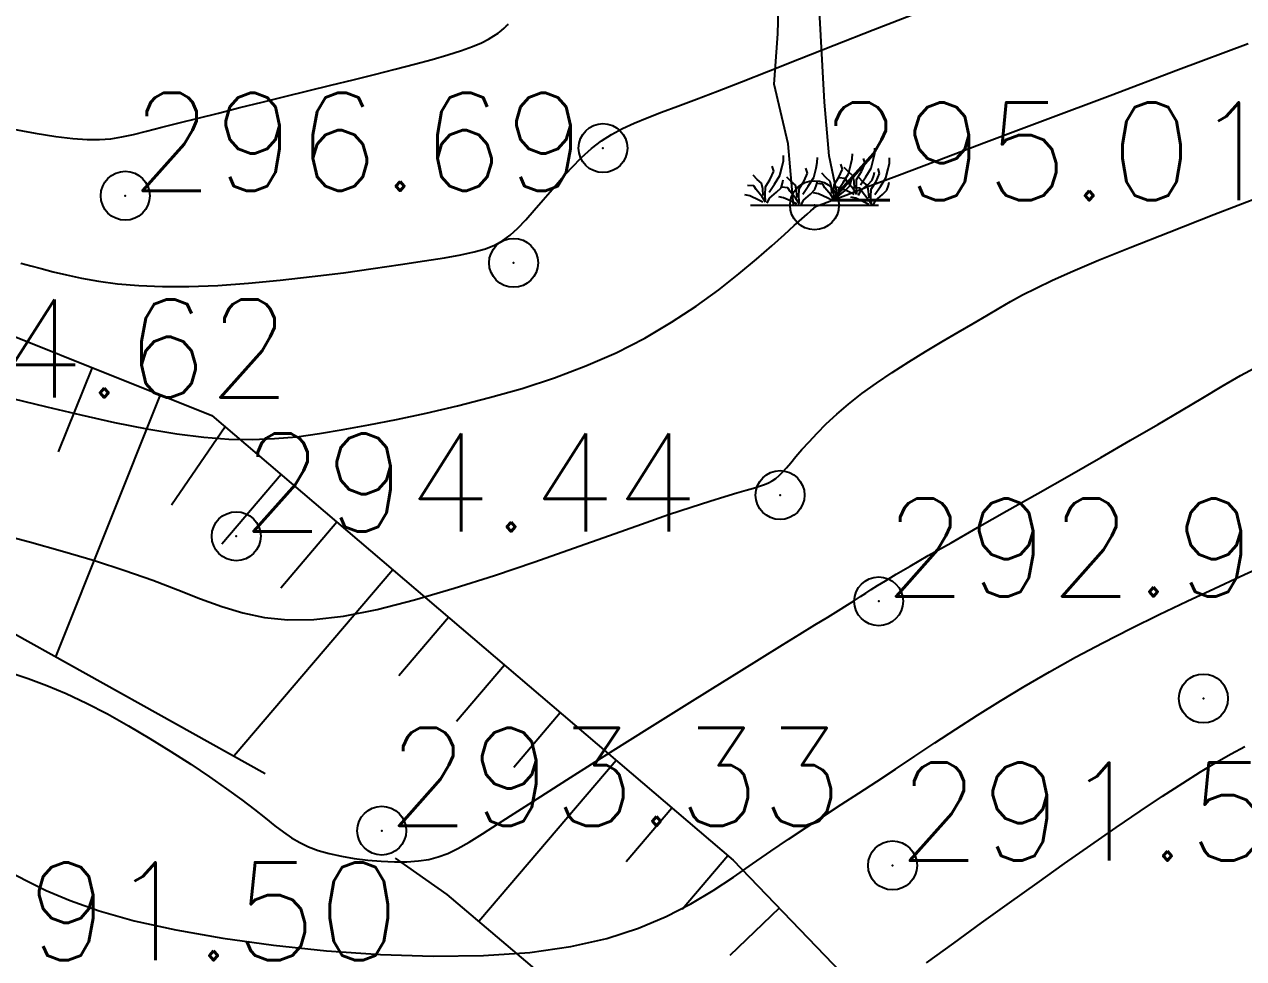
# Model space of a CAD drawing. Header units: millimetres. Extents: x 524954 to 526204, y 9523489 to 9524010.
# Drawn here: x 526040 to 526052.46, y 9523795.07 to 9523804.61 of the extents above; entities that cross this region are included whole.
import ezdxf

# ---------------------------------------------------------------- set-up
doc = ezdxf.new("R2010")
doc.units = ezdxf.units.MM
doc.header["$PDMODE"] = 32
doc.header["$PDSIZE"] = 0.5
doc.linetypes.add('ACAD_ISO12W100', pattern=[21, 12, -3, 0, -3, 0, -3])
doc.linetypes.add('CACHE2', pattern=[4.7625, 3.175, -1.5875])
for name, color, linetype in [('Arbre', 34, 'ACAD_ISO12W100'), ('Bas_Talus', 40, 'CACHE2'), ('CN_01_00', 3, 'Continuous'), ('CN_02_00', 4, 'Continuous'), ('CN_05_00', 6, 'Continuous'), ('Haut_Talus', 30, 'Continuous'), ('Talus', 2, 'Continuous'), ('TopoAlt', 3, 'Continuous'), ('TOPOJIS', 7, 'Continuous')]:
    doc.layers.add(name, color=color, linetype=linetype)
doc.styles.add('Simplex 1.0', font='Simplex.shx', dxfattribs={"width": 0.99, "height": 1})

# ---------------------------------------------------------------- blocks, each defined once
blk = doc.blocks.new('TCPOINT M')
at = {"color": 0}
blk.add_point((0, 0), dxfattribs=at)
at = {"layer": 'TopoAlt', "style": 'Simplex 1.0', "width": 0.99}
blk.add_attdef('ALT', (0.15, 0.15), '', height=1, dxfattribs=at)
blk = doc.blocks.new('v088')
at = {"linetype": 'Continuous'}
for p, q in [((-0.373, 1.752), (-0.352, 2.542)), ((0.102, 1.053), (0.043, 2.109)), ((-0.412, 1.235), (-0.373, 1.752)), ((-0.268, 0.628), (-0.412, 1.235)), ((0.151, 0.506), (0.102, 1.053)), ((-0.213, 0), (-0.268, 0.628)), ((0.256, 0), (0.151, 0.506)), ((-0.654, 0), (0.654, 0))]:
    blk.add_line(p, q, dxfattribs=at)
at = {"color": 3, "linetype": 'Continuous'}
for p, q in [((-0.317, 0.454), (-0.315, 0.507)), ((0.385, 0.474), (0.387, 0.526)), ((0.603, 0.474), (0.615, 0.531)), ((0.615, 0.531), (0.618, 0.584)), ((-0.416, 0.349), (-0.433, 0.399)), ((-0.353, 0.303), (-0.329, 0.397)), ((-0.329, 0.397), (-0.317, 0.454)), ((-0.07, 0.329), (-0.087, 0.38)), ((-0.007, 0.284), (0.017, 0.377)), ((0.017, 0.377), (0.029, 0.435)), ((0.029, 0.435), (0.031, 0.488)), ((0.286, 0.368), (0.269, 0.418)), ((0.346, 0.341), (0.305, 0.385)), ((0.349, 0.322), (0.373, 0.416)), ((0.373, 0.416), (0.385, 0.474)), ((0.481, 0.344), (0.517, 0.426)), ((0.517, 0.426), (0.5, 0.476)), ((0.524, 0.291), (0.579, 0.38)), ((0.579, 0.38), (0.603, 0.474)), ((0.666, 0.325), (0.649, 0.375)), ((0.752, 0.373), (0.765, 0.43)), ((0.765, 0.43), (0.767, 0.483)), ((-0.587, 0.264), (-0.627, 0.308)), ((-0.541, 0.224), (-0.587, 0.264)), ((-0.502, 0.188), (-0.452, 0.267)), ((-0.452, 0.267), (-0.416, 0.349)), ((-0.409, 0.214), (-0.353, 0.303)), ((-0.327, 0.226), (-0.32, 0.26)), ((-0.24, 0.245), (-0.281, 0.288)), ((-0.106, 0.248), (-0.07, 0.329)), ((-0.063, 0.195), (-0.007, 0.284)), ((0.115, 0.284), (0.075, 0.327)), ((0.161, 0.243), (0.115, 0.284)), ((0.2, 0.207), (0.25, 0.286)), ((0.25, 0.286), (0.286, 0.368)), ((0.315, 0.274), (0.25, 0.279)), ((0.293, 0.233), (0.349, 0.322)), ((0.337, 0.236), (0.315, 0.274)), ((0.392, 0.301), (0.346, 0.341)), ((0.375, 0.245), (0.382, 0.279)), ((0.404, 0.243), (0.392, 0.301)), ((0.428, 0.183), (0.43, 0.264)), ((0.43, 0.264), (0.481, 0.344)), ((0.495, 0.24), (0.454, 0.284)), ((0.469, 0.209), (0.524, 0.291)), ((0.546, 0.209), (0.591, 0.255)), ((0.591, 0.255), (0.606, 0.303)), ((0.606, 0.303), (0.613, 0.337)), ((0.63, 0.243), (0.666, 0.325)), ((0.673, 0.19), (0.728, 0.279)), ((0.728, 0.279), (0.752, 0.373)), ((-0.618, 0.197), (-0.683, 0.202)), ((-0.596, 0.159), (-0.618, 0.197)), ((-0.536, 0.087), (-0.596, 0.159)), ((-0.529, 0.166), (-0.541, 0.224)), ((-0.524, 0.099), (-0.529, 0.166)), ((-0.505, 0.106), (-0.502, 0.188)), ((-0.464, 0.132), (-0.409, 0.214)), ((-0.459, 0.072), (-0.387, 0.132)), ((-0.387, 0.132), (-0.341, 0.178)), ((-0.341, 0.178), (-0.327, 0.226)), ((-0.272, 0.178), (-0.337, 0.183)), ((-0.25, 0.139), (-0.272, 0.178)), ((-0.19, 0.067), (-0.25, 0.139)), ((-0.195, 0.204), (-0.24, 0.245)), ((-0.183, 0.147), (-0.195, 0.204)), ((-0.178, 0.079), (-0.183, 0.147)), ((-0.159, 0.087), (-0.156, 0.168)), ((-0.156, 0.168), (-0.106, 0.248)), ((-0.118, 0.113), (-0.063, 0.195)), ((-0.041, 0.113), (0.005, 0.159)), ((0.041, 0.115), (-0.01, 0.125)), ((0.005, 0.159), (0.019, 0.207)), ((0.019, 0.207), (0.026, 0.24)), ((0.084, 0.216), (0.019, 0.221)), ((0.106, 0.178), (0.084, 0.216)), ((0.166, 0.106), (0.106, 0.178)), ((0.173, 0.185), (0.161, 0.243)), ((0.178, 0.118), (0.173, 0.185)), ((0.197, 0.125), (0.2, 0.207)), ((0.202, 0.055), (0.197, 0.125)), ((0.272, 0.173), (0.221, 0.183)), ((0.238, 0.151), (0.293, 0.233)), ((0.243, 0.091), (0.315, 0.151)), ((0.365, 0.13), (0.272, 0.173)), ((0.315, 0.151), (0.361, 0.197)), ((0.397, 0.163), (0.337, 0.236)), ((0.361, 0.197), (0.375, 0.245)), ((0.406, 0.108), (0.365, 0.13)), ((0.433, 0.108), (0.397, 0.163)), ((0.464, 0.173), (0.399, 0.178)), ((0.409, 0.175), (0.404, 0.243)), ((0.433, 0.113), (0.428, 0.183)), ((0.45, 0.099), (0.474, 0.149)), ((0.486, 0.135), (0.464, 0.173)), ((0.474, 0.149), (0.546, 0.209)), ((0.546, 0.063), (0.486, 0.135)), ((0.541, 0.2), (0.495, 0.24)), ((0.553, 0.142), (0.541, 0.2)), ((0.558, 0.075), (0.553, 0.142)), ((0.577, 0.082), (0.579, 0.163)), ((0.579, 0.163), (0.63, 0.243)), ((0.618, 0.108), (0.673, 0.19)), ((0.695, 0.108), (0.74, 0.154)), ((0.74, 0.154), (0.755, 0.202)), ((0.755, 0.202), (0.762, 0.236)), ((-0.661, 0.096), (-0.712, 0.106)), ((-0.567, 0.053), (-0.661, 0.096)), ((-0.527, 0.031), (-0.567, 0.053)), ((-0.5, 0.031), (-0.536, 0.087)), ((-0.5, 0.036), (-0.505, 0.106)), ((-0.483, 0.022), (-0.459, 0.072)), ((-0.315, 0.077), (-0.365, 0.087)), ((-0.221, 0.034), (-0.315, 0.077)), ((-0.18, 0.012), (-0.221, 0.034)), ((-0.154, 0.012), (-0.19, 0.067)), ((-0.154, 0.017), (-0.159, 0.087)), ((-0.137, 0.002), (-0.113, 0.053)), ((-0.113, 0.053), (-0.041, 0.113)), ((0.135, 0.072), (0.041, 0.115)), ((0.175, 0.05), (0.135, 0.072)), ((0.202, 0.05), (0.166, 0.106)), ((0.219, 0.041), (0.243, 0.091)), ((0.421, 0.072), (0.37, 0.082)), ((0.514, 0.029), (0.421, 0.072)), ((0.555, 0.007), (0.514, 0.029)), ((0.582, 0.007), (0.546, 0.063)), ((0.582, 0.012), (0.577, 0.082)), ((0.599, -0.002), (0.623, 0.048)), ((0.623, 0.048), (0.695, 0.108))]:
    blk.add_line(p, q, dxfattribs=at)

msp = doc.modelspace()

# ---------------------------------------------------------------- linework, layer by layer
at = {"layer": 'Bas_Talus', "flags": 128}
msp.add_lwpolyline([(526014.289, 9523817.598), (526018.793, 9523810.412), (526022.725, 9523805.249), (526025.26, 9523803.699), (526028.935, 9523802.665), (526035.981, 9523799.762), (526038.258, 9523799.296), (526042.918, 9523796.703), (526044.316, 9523795.722), (526047.683, 9523792.872), (526048.148, 9523791.838), (526051.101, 9523788.108), (526052.241, 9523783.292), (526052.81, 9523780.709), (526053.796, 9523775.573), (526054.871, 9523772.115), (526056.113, 9523765.907), (526057.933, 9523760.868), (526060.417, 9523751.763)], dxfattribs=at)
at = {"layer": 'CN_01_00', "flags": 128}
for points, elevation in [([(526039.851, 9523803.546), (526040.107, 9523803.5), (526040.32, 9523803.466), (526040.494, 9523803.445), (526040.64, 9523803.434), (526040.766, 9523803.434), (526040.881, 9523803.443), (526040.993, 9523803.461), (526041.112, 9523803.487), (526041.245, 9523803.52), (526041.401, 9523803.56), (526041.578, 9523803.604), (526041.772, 9523803.653), (526041.98, 9523803.706), (526042.2, 9523803.761), (526042.428, 9523803.818), (526042.66, 9523803.876), (526042.895, 9523803.934), (526043.128, 9523803.991), (526043.356, 9523804.046), (526043.577, 9523804.101), (526043.788, 9523804.153), (526043.985, 9523804.204), (526044.165, 9523804.253), (526044.326, 9523804.3), (526044.464, 9523804.344), (526044.578, 9523804.385), (526044.669, 9523804.424), (526044.74, 9523804.46), (526044.796, 9523804.493), (526044.839, 9523804.523), (526044.872, 9523804.55), (526044.899, 9523804.573), (526044.922, 9523804.594), (526044.946, 9523804.612)], 297), ([(526039.853, 9523797.991), (526040.035, 9523797.93), (526040.226, 9523797.858), (526040.425, 9523797.774), (526040.632, 9523797.676), (526040.846, 9523797.566), (526041.063, 9523797.445), (526041.281, 9523797.316), (526041.493, 9523797.184), (526041.698, 9523797.052), (526041.889, 9523796.923), (526042.064, 9523796.801), (526042.219, 9523796.689), (526042.35, 9523796.589), (526042.461, 9523796.502), (526042.558, 9523796.425), (526042.645, 9523796.359), (526042.728, 9523796.302), (526042.811, 9523796.253), (526042.9, 9523796.21), (526042.999, 9523796.173), (526043.112, 9523796.141), (526043.237, 9523796.113), (526043.369, 9523796.09), (526043.507, 9523796.073), (526043.645, 9523796.062), (526043.779, 9523796.056), (526043.907, 9523796.057), (526044.025, 9523796.065), (526044.13, 9523796.081), (526044.227, 9523796.105), (526044.324, 9523796.142), (526044.427, 9523796.192), (526044.543, 9523796.258), (526044.68, 9523796.342), (526044.843, 9523796.446), (526045.04, 9523796.573), (526045.275, 9523796.724), (526045.542, 9523796.893), (526045.831, 9523797.077), (526046.134, 9523797.268), (526046.442, 9523797.461), (526046.744, 9523797.65), (526047.033, 9523797.831), (526047.3, 9523797.997), (526047.536, 9523798.143), (526047.743, 9523798.271), (526047.922, 9523798.381), (526048.076, 9523798.476), (526048.207, 9523798.556), (526048.316, 9523798.624), (526048.407, 9523798.68), (526048.481, 9523798.726), (526048.541, 9523798.765), (526048.595, 9523798.801), (526048.65, 9523798.837), (526048.715, 9523798.878), (526048.798, 9523798.928), (526048.907, 9523798.993), (526049.049, 9523799.077), (526049.234, 9523799.184), (526049.466, 9523799.316), (526049.737, 9523799.47), (526050.037, 9523799.64), (526050.354, 9523799.82), (526050.677, 9523800.004), (526050.996, 9523800.187), (526051.3, 9523800.362), (526051.578, 9523800.524), (526051.822, 9523800.668), (526052.038, 9523800.797), (526052.236, 9523800.914), (526052.424, 9523801.023), (526052.614, 9523801.127)], 293), ([(526049.217, 9523795.023), (526049.495, 9523795.226), (526049.779, 9523795.431), (526050.064, 9523795.637), (526050.347, 9523795.839), (526050.626, 9523796.037), (526050.896, 9523796.226), (526051.155, 9523796.406), (526051.4, 9523796.573), (526051.627, 9523796.725), (526051.833, 9523796.86), (526052.016, 9523796.976), (526052.179, 9523797.075), (526052.328, 9523797.16), (526052.467, 9523797.235)], 291)]:
    msp.add_lwpolyline(points, dxfattribs=dict(at, elevation=elevation))
at = {"layer": 'CN_02_00', "flags": 128}
for points, elevation in [([(526039.963, 9523802.171), (526040.063, 9523802.145), (526040.17, 9523802.117), (526040.291, 9523802.085), (526040.428, 9523802.052), (526040.582, 9523802.019), (526040.755, 9523801.988), (526040.95, 9523801.962), (526041.167, 9523801.942), (526041.409, 9523801.932), (526041.678, 9523801.932), (526041.973, 9523801.944), (526042.287, 9523801.966), (526042.612, 9523801.997), (526042.939, 9523802.034), (526043.258, 9523802.074), (526043.561, 9523802.116), (526043.84, 9523802.157), (526044.085, 9523802.195), (526044.289, 9523802.227), (526044.457, 9523802.257), (526044.595, 9523802.287), (526044.708, 9523802.319), (526044.803, 9523802.357), (526044.886, 9523802.403), (526044.963, 9523802.459), (526045.039, 9523802.529), (526045.121, 9523802.614), (526045.207, 9523802.712), (526045.299, 9523802.818), (526045.393, 9523802.928), (526045.491, 9523803.04), (526045.59, 9523803.149), (526045.691, 9523803.251), (526045.792, 9523803.342), (526045.894, 9523803.421), (526045.998, 9523803.488), (526046.109, 9523803.548), (526046.229, 9523803.603), (526046.361, 9523803.657), (526046.509, 9523803.713), (526046.676, 9523803.775), (526046.866, 9523803.846), (526047.081, 9523803.928), (526047.325, 9523804.024), (526047.602, 9523804.133), (526047.917, 9523804.258), (526048.272, 9523804.398), (526048.672, 9523804.556), (526049.12, 9523804.731)], 296), ([(526039.714, 9523799.413), (526040.05, 9523799.326), (526040.386, 9523799.231), (526040.714, 9523799.133), (526041.025, 9523799.032), (526041.31, 9523798.932), (526041.565, 9523798.835), (526041.797, 9523798.744), (526042.015, 9523798.664), (526042.229, 9523798.598), (526042.451, 9523798.552), (526042.689, 9523798.528), (526042.955, 9523798.532), (526043.257, 9523798.567), (526043.604, 9523798.635), (526043.985, 9523798.732), (526044.388, 9523798.85), (526044.801, 9523798.982), (526045.212, 9523799.121), (526045.608, 9523799.259), (526045.975, 9523799.39), (526046.303, 9523799.507), (526046.581, 9523799.603), (526046.812, 9523799.68), (526047.001, 9523799.741), (526047.154, 9523799.788), (526047.276, 9523799.824), (526047.372, 9523799.852), (526047.447, 9523799.873), (526047.508, 9523799.892), (526047.559, 9523799.909), (526047.602, 9523799.928), (526047.64, 9523799.948), (526047.675, 9523799.973), (526047.709, 9523800.002), (526047.745, 9523800.037), (526047.784, 9523800.08), (526047.829, 9523800.133), (526047.882, 9523800.195), (526047.943, 9523800.267), (526048.015, 9523800.348), (526048.097, 9523800.436), (526048.191, 9523800.53), (526048.298, 9523800.629), (526048.418, 9523800.732), (526048.554, 9523800.839), (526048.704, 9523800.947), (526048.865, 9523801.056), (526049.034, 9523801.164), (526049.205, 9523801.269), (526049.375, 9523801.371), (526049.539, 9523801.467), (526049.693, 9523801.557), (526049.833, 9523801.638), (526049.957, 9523801.711), (526050.074, 9523801.779), (526050.196, 9523801.847), (526050.335, 9523801.918), (526050.503, 9523801.998), (526050.711, 9523802.09), (526050.972, 9523802.201), (526051.297, 9523802.333), (526051.694, 9523802.49), (526052.15, 9523802.668), (526052.649, 9523802.86)], 294), ([(526039.858, 9523795.947), (526040.023, 9523795.86), (526040.222, 9523795.763), (526040.465, 9523795.66), (526040.761, 9523795.556), (526041.119, 9523795.454), (526041.545, 9523795.36), (526042.025, 9523795.276), (526042.544, 9523795.204), (526043.086, 9523795.148), (526043.636, 9523795.11), (526044.175, 9523795.092), (526044.69, 9523795.099), (526045.162, 9523795.131), (526045.581, 9523795.19), (526045.949, 9523795.274), (526046.272, 9523795.378), (526046.556, 9523795.497), (526046.808, 9523795.626), (526047.035, 9523795.762), (526047.242, 9523795.9), (526047.437, 9523796.035), (526047.624, 9523796.164), (526047.807, 9523796.287), (526047.986, 9523796.406), (526048.164, 9523796.523), (526048.343, 9523796.64), (526048.523, 9523796.758), (526048.708, 9523796.878), (526048.898, 9523797.003), (526049.095, 9523797.134), (526049.301, 9523797.27), (526049.515, 9523797.41), (526049.738, 9523797.554), (526049.971, 9523797.7), (526050.215, 9523797.848), (526050.471, 9523797.997), (526050.738, 9523798.146), (526051.018, 9523798.293), (526051.304, 9523798.439), (526051.593, 9523798.581), (526051.879, 9523798.717), (526052.157, 9523798.848), (526052.421, 9523798.97), (526052.666, 9523799.084)], 292)]:
    msp.add_lwpolyline(points, dxfattribs=dict(at, elevation=elevation))
at = {"layer": 'CN_05_00', "elevation": 295, "flags": 128}
msp.add_lwpolyline([(526039.878, 9523800.79), (526040.226, 9523800.703), (526040.576, 9523800.621), (526040.919, 9523800.545), (526041.248, 9523800.48), (526041.555, 9523800.429), (526041.833, 9523800.394), (526042.088, 9523800.375), (526042.326, 9523800.37), (526042.555, 9523800.379), (526042.781, 9523800.399), (526043.012, 9523800.43), (526043.255, 9523800.471), (526043.516, 9523800.52), (526043.8, 9523800.576), (526044.104, 9523800.641), (526044.424, 9523800.714), (526044.752, 9523800.798), (526045.084, 9523800.893), (526045.414, 9523801.001), (526045.736, 9523801.122), (526046.046, 9523801.257), (526046.338, 9523801.407), (526046.611, 9523801.568), (526046.863, 9523801.734), (526047.092, 9523801.9), (526047.299, 9523802.062), (526047.48, 9523802.213), (526047.636, 9523802.349), (526047.764, 9523802.464), (526047.865, 9523802.555), (526047.941, 9523802.624), (526047.996, 9523802.674), (526048.033, 9523802.707), (526048.056, 9523802.728), (526048.069, 9523802.739), (526048.074, 9523802.744), (526048.076, 9523802.745), (526048.077, 9523802.746), (526048.079, 9523802.748), (526048.081, 9523802.749), (526048.082, 9523802.75), (526048.084, 9523802.751), (526048.086, 9523802.752), (526048.087, 9523802.753), (526048.088, 9523802.753), (526048.092, 9523802.755), (526048.11, 9523802.762), (526048.156, 9523802.779), (526048.245, 9523802.813), (526048.391, 9523802.868), (526048.609, 9523802.951), (526048.913, 9523803.065), (526049.317, 9523803.217), (526049.828, 9523803.41), (526050.429, 9523803.636), (526051.092, 9523803.886), (526051.791, 9523804.15), (526052.502, 9523804.417)], dxfattribs=at)
at = {"layer": 'Haut_Talus', "flags": 128}
msp.add_lwpolyline([(526013.158, 9523827.175), (526016.477, 9523820.983), (526018.98, 9523813.589), (526022.318, 9523809.944), (526024.513, 9523806.068), (526032.544, 9523802.84), (526038.814, 9523801.855), (526041.913, 9523800.617), (526047.239, 9523796.072), (526052.251, 9523790.862), (526054.15, 9523787.729), (526056.467, 9523780.209), (526057.875, 9523770.625), (526060.602, 9523766.817), (526060.767, 9523761.87), (526061.346, 9523757.241), (526062.667, 9523753.861)], dxfattribs=at)
at = {"layer": 'Talus'}
for p, q in [((526040.689, 9523801.106), (526040.344, 9523800.244)), ((526041.385, 9523800.828), (526040.316, 9523798.151)), ((526042.051, 9523800.499), (526041.5, 9523799.701)), ((526042.622, 9523800.012), (526042.015, 9523799.302)), ((526043.192, 9523799.525), (526042.619, 9523798.853)), ((526043.763, 9523799.038), (526042.14, 9523797.137)), ((526044.333, 9523798.551), (526043.825, 9523797.956)), ((526044.904, 9523798.065), (526044.414, 9523797.49)), ((526045.474, 9523797.578), (526044.999, 9523797.021)), ((526046.045, 9523797.091), (526044.641, 9523795.446)), ((526046.615, 9523796.604), (526046.148, 9523796.057)), ((526047.186, 9523796.117), (526046.719, 9523795.57)), ((526047.71, 9523795.582), (526047.207, 9523795.097))]:
    msp.add_line(p, q, dxfattribs=at)

# ---------------------------------------------------------------- block references
at = {"layer": 'Arbre'}
msp.add_blockref('v088', (526048.071, 9523802.764), dxfattribs=at)
at = {"layer": 'TOPOJIS'}
ref = msp.add_blockref('TCPOINT M', (526041.029, 9523802.861, 296.69), dxfattribs=at)
ref.add_attrib('ALT', '296.69', (526041.079, 9523802.911, 296.69), dxfattribs={"layer": 'TopoAlt', "height": 1, "style": 'Simplex 1.0', "width": 0.99})
ref = msp.add_blockref('TCPOINT M', (526048.071, 9523802.764, 295.01), dxfattribs=at)
ref.add_attrib('ALT', '295.01', (526048.121, 9523802.814, 295.01), dxfattribs={"layer": 'TopoAlt', "height": 1, "style": 'Simplex 1.0', "width": 0.99})
for p in [(526045.91, 9523803.348, 295.87), (526044.997, 9523802.175, 295.91), (526047.719, 9523799.803, 293.92), (526052.045, 9523797.724, 291.3)]:
    msp.add_blockref('TCPOINT M', p, dxfattribs=at)
ref = msp.add_blockref('TCPOINT M', (526038.006, 9523800.751, 294.62), dxfattribs=at)
ref.add_attrib('ALT', '294.62', (526038.056, 9523800.801, 294.62), dxfattribs={"layer": 'TopoAlt', "height": 1, "style": 'Simplex 1.0', "width": 0.99})
ref = msp.add_blockref('TCPOINT M', (526042.163, 9523799.382, 294.44), dxfattribs=at)
ref.add_attrib('ALT', '294.44', (526042.213, 9523799.432, 294.44), dxfattribs={"layer": 'TopoAlt', "height": 1, "style": 'Simplex 1.0', "width": 0.99})
ref = msp.add_blockref('TCPOINT M', (526048.727, 9523798.717, 292.91), dxfattribs=at)
ref.add_attrib('ALT', '292.91', (526048.777, 9523798.767, 292.91), dxfattribs={"layer": 'TopoAlt', "height": 1, "style": 'Simplex 1.0', "width": 0.99})
ref = msp.add_blockref('TCPOINT M', (526043.649, 9523796.374, 293.33), dxfattribs=at)
ref.add_attrib('ALT', '293.33', (526043.699, 9523796.424, 293.33), dxfattribs={"layer": 'TopoAlt', "height": 1, "style": 'Simplex 1.0', "width": 0.99})
ref = msp.add_blockref('TCPOINT M', (526048.869, 9523796.019, 291.53), dxfattribs=at)
ref.add_attrib('ALT', '291.53', (526048.919, 9523796.069, 291.53), dxfattribs={"layer": 'TopoAlt', "height": 1, "style": 'Simplex 1.0', "width": 0.99})
ref = msp.add_blockref('TCPOINT M', (526039.123, 9523795, 291.5), dxfattribs=at)
ref.add_attrib('ALT', '291.50', (526039.173, 9523795.05, 291.5), dxfattribs={"layer": 'TopoAlt', "height": 1, "style": 'Simplex 1.0', "width": 0.99})

doc.saveas('drawing.dxf')
